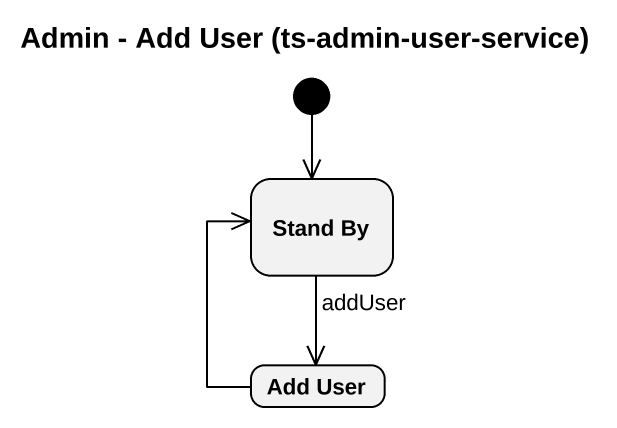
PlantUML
@startuml
title Admin - Add User (ts-admin-user-service)
hide empty description
state "Stand By" as Stand_By
state "Add User" as Add_User
[*] --> Stand_By
Stand_By --> Add_User : addUser
Add_User -up-> Stand_By
@enduml
